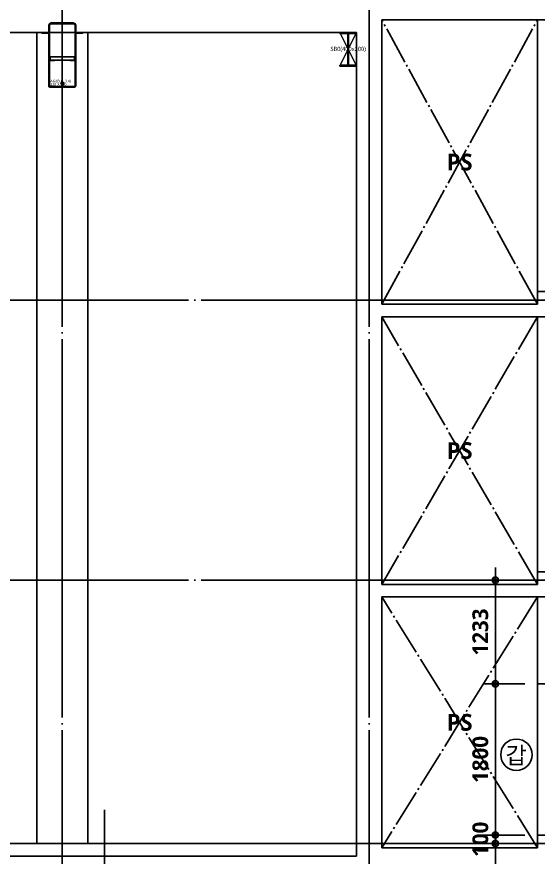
# Model space of a CAD drawing. Header units: millimetres. Extents: x 0 to 356400, y 0 to 68257.
# Drawn here: x 61684 to 67884, y 31537 to 41537 of the extents above; entities that cross this region are included whole.
import ezdxf
from ezdxf.enums import TextEntityAlignment as Align

# ---------------------------------------------------------------- set-up
doc = ezdxf.new("R2010")
doc.units = ezdxf.units.MM
doc.header["$LTSCALE"] = 75
doc.linetypes.add('CEN', pattern=[62, 60, -1, 0, -1])
doc.linetypes.add('STD_SHAFT', pattern=[7.3, 6, -0.5, 0.3, -0.5])
doc.layers.get('Defpoints').update_dxf_attribs({"color": 161})
for name, color, linetype in [('##좌굴방지', 6, 'Continuous'), ('A-ANNO-SYMB', 7, 'Continuous'), ('A-ANNO-TEXT1', 7, 'Continuous'), ('A-ANNO-TITL', 7, 'Continuous'), ('A-CEN', 1, 'CEN'), ('A-FIN-TYP1', 6, 'Continuous'), ('A-FLOR-OPEN-BELO', 6, 'STD_SHAFT'), ('A-SECT-ELEV', 8, 'Continuous'), ('A-ST-AXIS-CEN', 252, 'CEN'), ('A-ST-AXIS-DIM', 7, 'Continuous'), ('A-ST-CONC', 2, 'Continuous'), ('A-WALL-DRY1', 7, 'Continuous'), ('ELE3', 4, 'Continuous'), ('철골', 2, 'Continuous')]:
    doc.layers.add(name, color=color, linetype=linetype)
doc.layers.add('A-XXXX-NPLT', color=144, linetype='Continuous', lineweight=15, plot=False)
doc.layers.add('Defpoint', color=161, linetype='Continuous', plot=False)
doc.styles.add('2020음성 1차', font='NanumGothicBold.ttf')
doc.styles.add('SH_대대리576', font='')
doc.styles.add('SH_진천_나눔', font='NanumGothicBold.ttf')
doc.styles.get("Standard").update_dxf_attribs({"font": 'arial.ttf'})
doc.styles.add('맑은고딕', font='malgun.ttf')
doc.styles.get('SH_대대리576').set_extended_font_data('NanumGothic', bold=True)
doc.dimstyles.new('SHP 75 (in)', dxfattribs={"dimscale": 75, "dimtxt": 2.5, "dimasz": 1, "dimexe": 2, "dimexo": 2, "dimgap": 1, "dimtad": 1, "dimdec": 0, "dimzin": 0, "dimdsep": 46, "dimtxsty": 'SH_대대리576', "dimblk": 'DIMDOT', "dimblk1": 'NONE', "dimblk2": 'DIMDOT', "dimcen": 0.09, "dimclrd": 256, "dimclre": 256, "dimclrt": 3, "dimadec": 0, "dimazin": 1, "dimtfac": 1, "dimtdec": 0, "dimtix": 1, "dimtmove": 2, "dimatfit": 0, "dimldrblk": 'DIMDOT', "dimfxl": 1, "dimtfillclr": 3, "dimtolj": 1, "dimtzin": 0, "dimlwd": -1, "dimlwe": -1, "dimarcsym": 0})
pattern_1 = [(45, (-26621.6069, -1604.5902), (-0.25, 0.25), [])]

# ---------------------------------------------------------------- blocks, each defined once
blk = doc.blocks.new('DIMDOT')
at = {"color": 0}
blk.add_line((-2, 0), (2, 0), dxfattribs=at)
for radius in [0.5, 0.25]:
    blk.add_circle((0, 0), radius, dxfattribs=at)
blk = doc.blocks.new('*D1929')
at = {"layer": 'A-ST-AXIS-DIM'}
for p, q in [((67725, 31700), (67225, 31700)), ((67375, 31625), (67375, 29175)), ((67725, 29100), (67225, 29100))]:
    blk.add_line(p, q, dxfattribs=at)
at = {"layer": 'Defpoints', "color": 0}
for p in [(67875, 31700), (67375, 29100), (67875, 29100)]:
    blk.add_point(p, dxfattribs=at)
at = {"layer": 'A-ST-AXIS-DIM', "linetype": 'ByBlock', "xscale": 75, "yscale": 75, "zscale": 75}
for p, rotation in [((67375, 31700), 90), ((67375, 29100), 270)]:
    blk.add_blockref('DIMDOT', p, dxfattribs=dict(at, rotation=rotation))
at = {"layer": 'A-ST-AXIS-DIM', "color": 3, "insert": (67196.5, 30400), "char_height": 187.5, "attachment_point": 5, "rotation": 90, "style": 'SH_대대리576'}
blk.add_mtext('\\A1;2600', dxfattribs=at)
blk = doc.blocks.new('_None')
blk = doc.blocks.new('*D7285')
at = {"layer": 'A-ST-AXIS-DIM'}
for p, q in [((67375, 31875), (67375, 31950)), ((67725, 31800), (67225, 31800)), ((67375, 31700), (67375, 31800)), ((67725, 31700), (67225, 31700)), ((67375, 31625), (67375, 31550))]:
    blk.add_line(p, q, dxfattribs=at)
at = {"layer": 'Defpoints', "color": 0}
for p in [(67375, 31800), (67875, 31800), (67875, 31700)]:
    blk.add_point(p, dxfattribs=at)
at = {"layer": 'A-ST-AXIS-DIM', "linetype": 'ByBlock', "xscale": 75, "yscale": 75, "zscale": 75}
for p, rotation in [((67375, 31800), 270), ((67375, 31700), 90)]:
    blk.add_blockref('DIMDOT', p, dxfattribs=dict(at, rotation=rotation))
at = {"layer": 'A-ST-AXIS-DIM', "color": 3, "insert": (67197.2, 31750), "char_height": 187.5, "attachment_point": 5, "rotation": 90, "style": 'SH_대대리576'}
blk.add_mtext('\\A1;100', dxfattribs=at)
blk = doc.blocks.new('*D7286')
at = {"layer": 'A-ST-AXIS-DIM'}
for p, q in [((67725, 33600), (67225, 33600)), ((67375, 33525), (67375, 31875)), ((67725, 31800), (67225, 31800))]:
    blk.add_line(p, q, dxfattribs=at)
at = {"layer": 'Defpoints', "color": 0}
for p in [(67875, 33600), (67375, 31800), (67875, 31800)]:
    blk.add_point(p, dxfattribs=at)
at = {"layer": 'A-ST-AXIS-DIM', "linetype": 'ByBlock', "xscale": 75, "yscale": 75, "zscale": 75}
for p, rotation in [((67375, 33600), 90), ((67375, 31800), 270)]:
    blk.add_blockref('DIMDOT', p, dxfattribs=dict(at, rotation=rotation))
at = {"layer": 'A-ST-AXIS-DIM', "color": 3, "insert": (67196.5, 32700), "char_height": 187.5, "attachment_point": 5, "rotation": 90, "style": 'SH_대대리576'}
blk.add_mtext('\\A1;1800', dxfattribs=at)
blk = doc.blocks.new('*D7287')
at = {"layer": 'A-ST-AXIS-DIM'}
for p, q in [((67725, 34833.3), (67225, 34833.3)), ((67375, 33675), (67375, 34758.3)), ((67725, 33600), (67225, 33600))]:
    blk.add_line(p, q, dxfattribs=at)
at = {"layer": 'Defpoints', "color": 0}
for p in [(67375, 34833.3), (67875, 34833.3), (67875, 33600)]:
    blk.add_point(p, dxfattribs=at)
at = {"layer": 'A-ST-AXIS-DIM', "linetype": 'ByBlock', "xscale": 75, "yscale": 75, "zscale": 75}
for p, rotation in [((67375, 34833.3), 90), ((67375, 33600), 270)]:
    blk.add_blockref('DIMDOT', p, dxfattribs=dict(at, rotation=rotation))
at = {"layer": 'A-ST-AXIS-DIM', "color": 3, "insert": (67196.5, 34216.7), "char_height": 187.5, "attachment_point": 5, "rotation": 90, "style": 'SH_대대리576'}
blk.add_mtext('\\A1;1233', dxfattribs=at)
blk = doc.blocks.new('갑종 TEXT100')
at = {"layer": 'A-ANNO-SYMB'}
blk.add_circle((0, 0), 280, dxfattribs=at)
at = {"layer": 'A-ANNO-TITL', "style": '2020음성 1차'}
blk.add_text('갑 ', height=300, dxfattribs=at).set_placement((46, -10), align=Align.MIDDLE_CENTER)
blk = doc.blocks.new('G$CC67454FE')
at = {"layer": 'A-XXXX-NPLT'}
for p, q in [((106.4, 400), (306.4, 0)), ((106.4, 0), (306.4, 400))]:
    blk.add_line(p, q, dxfattribs=at)
at = {"layer": '철골', "ltscale": 3}
for p, q in [((106.4, 400), (306.4, 400)), ((106.4, 400), (106.4, 387)), ((306.4, 400), (306.4, 387)), ((202.4, 387), (106.4, 387)), ((202.4, 13), (202.4, 387)), ((210.4, 13), (210.4, 387)), ((210.4, 387), (306.4, 387)), ((202.4, 13), (106.4, 13)), ((106.4, 0), (106.4, 13)), ((106.4, 0), (306.4, 0)), ((306.4, 13), (210.4, 13)), ((306.4, 0), (306.4, 13))]:
    blk.add_line(p, q, dxfattribs=at)
at = {"layer": 'A-XXXX-NPLT', "style": '맑은고딕'}
blk.add_text('SB0(400x200)', height=50, dxfattribs=at).set_placement((206.4, 200), align=Align.MIDDLE)
blk = doc.blocks.new('G$C802A568B')
h = blk.add_hatch()
h.set_pattern_fill('ANSI31', color=252, scale=0.1, angle=45, style=0)
h.set_pattern_definition(pattern_1)
h.paths.add_polyline_path([(219, 760), (269, 760), (269, 754), (219, 754)])
h = blk.add_hatch()
h.set_pattern_fill('ANSI31', color=252, scale=0.1, angle=45, style=0)
h.set_pattern_definition(pattern_1)
h.paths.add_polyline_path([(84, 645.4), (84, 695.4), (90, 695.4), (90, 645.4)])
h = blk.add_hatch()
h.set_pattern_fill('ANSI31', color=252, scale=0.1, angle=45, style=0)
h.set_pattern_definition(pattern_1)
h.paths.add_polyline_path([(404, 645.4), (404, 695.4), (398, 695.4), (398, 645.4)])
at = {"layer": '##좌굴방지'}
for points in [[(398, 322), (90, 322), (90, 316), (150, 316), (150, 322)], [(98, 322), (98, 362), (390, 362), (390, 322)], [(398, 322), (398, 316), (338, 316), (338, 322)]]:
    blk.add_lwpolyline(points, dxfattribs=at)
at = {"color": 2, "linetype": 'Continuous'}
for p, q in [((84, 645.4), (84, 739)), ((90, 645.4), (90, 739)), ((105, 760), (383, 760)), ((105, 754), (383, 754)), ((398, 645.4), (398, 739)), ((404, 645.4), (404, 739)), ((84, 645.4), (90, 645.4)), ((404, 645.4), (398, 645.4))]:
    blk.add_line(p, q, dxfattribs=at)
at = {"color": 3, "linetype": 'Continuous'}
for p, q in [((109, 760), (109, 766)), ((109, 766), (379, 766)), ((109, 760), (379, 760)), ((379, 760), (379, 766))]:
    blk.add_line(p, q, dxfattribs=at)
at = {"color": 7, "linetype": 'Continuous'}
for p, q in [((84, 625), (84, 515)), ((404, 625), (404, 515))]:
    blk.add_line(p, q, dxfattribs=at)
at = {"color": 2, "linetype": 'Continuous'}
for points in [[(225.7, 53.9), (231.3, 56), (242.9, 24.2, -0.520567), (226, 0), (102, 0, -0.414214), (84, 18), (84, 630, 0.413373), (70, 644), (0, 644), (0, 650), (70, 650, -0.413938), (90, 630), (90, 18, 0.414214), (102, 6), (226, 6, 0.520567), (237.3, 22.1)], [(262.3, 53.9), (256.7, 56), (245.1, 24.2, 0.520567), (262, 0), (386, 0, 0.414214), (404, 18), (404, 630, -0.413373), (418, 644), (488, 644), (488, 650), (418, 650, 0.413938), (398, 630), (398, 18, -0.414214), (386, 6), (262, 6, -0.520567), (250.7, 22.1)]]:
    blk.add_lwpolyline(points, format="xyb", close=True, dxfattribs=at)
for centre, radius, start, end in [((105, 739), 21, 90, 180), ((105, 739), 15, 90, 180), ((383, 739), 21, 0, 90), ((383, 739), 15, 0, 90)]:
    blk.add_arc(centre, radius, start, end, dxfattribs=at)
at = {"layer": 'Defpoint', "linetype": 'Continuous'}
for s, p in [('AG1B (1,3,4)', (102, 73)), ('320 X 850', (102, 33))]:
    blk.add_text(s, height=30, dxfattribs=at).set_placement(p, align=Align.MIDDLE_LEFT)

msp = doc.modelspace()

# ---------------------------------------------------------------- linework, layer by layer
at = {"layer": 'A-CEN'}
for p, q in [((65875, 56300), (65875, 9200)), ((59225, 38166.7), (77125, 38166.7)), ((59225, 34833.3), (77127.5, 34833.3)), ((62725, 32100), (62725, 9200)), ((59225, 31700), (77125, 31700))]:
    msp.add_line(p, q, dxfattribs=at)
at = {"layer": 'A-FIN-TYP1'}
msp.add_line((65725, 31700), (59825, 31700), dxfattribs=at)
at = {"layer": 'A-FLOR-OPEN-BELO'}
for p, q in [((66025, 38116.7), (67875, 41500)), ((67875, 37966.7), (66025, 34783.3)), ((67875, 34783.3), (66025, 37966.7)), ((67875, 31650), (66025, 34633.3)), ((67875, 34633.3), (66025, 31650))]:
    msp.add_line(p, q, dxfattribs=at)
msp.add_lwpolyline([(67875, 38116.7), (66025, 41500)], dxfattribs=at)
at = {"layer": 'A-SECT-ELEV'}
msp.add_lwpolyline([(67875, 31800), (67875, 33600)], dxfattribs=at)
at = {"layer": 'A-ST-AXIS-CEN'}
msp.add_line((62225, 56300), (62225, 9200), dxfattribs=at)
at = {"layer": 'A-ST-CONC'}
for p, q in [((66025, 41500), (69895, 41500)), ((65725, 41350), (59825, 41350)), ((65725, 41350), (65725, 31550)), ((70039.7, 37966.7), (66025, 37966.7)), ((70309.2, 34633.3), (66025, 34633.3)), ((65725, 31550), (59825, 31550))]:
    msp.add_line(p, q, dxfattribs=at)
for points in [[(66025, 38116.7), (66025, 41500)], [(67875, 38116.7), (67875, 38266.7), (68075, 38266.7), (68075, 38116.7)], [(67875, 38116.7), (66025, 38116.7)], [(66025, 34783.3), (66025, 37966.7)], [(67875, 34783.3), (67875, 34933.3), (68075, 34933.3), (68075, 34783.3)], [(67875, 34783.3), (66025, 34783.3)], [(67875, 31650), (66025, 31650), (66025, 34633.3)], [(67875, 31650), (67875, 31800), (68075, 31800), (68075, 31650)]]:
    msp.add_lwpolyline(points, dxfattribs=at)
at = {"layer": 'A-WALL-DRY1'}
for p, q in [((67875, 41500), (67875, 38116.7)), ((67875, 37966.7), (67875, 34783.3)), ((67875, 34633.3), (67875, 33600)), ((67875, 33600), (68075, 33600))]:
    msp.add_line(p, q, dxfattribs=at)
at = {"layer": 'ELE3'}
for p, q in [((61921, 41350), (61921, 31700)), ((62529, 41350), (62529, 31700))]:
    msp.add_line(p, q, dxfattribs=at)

# ---------------------------------------------------------------- block references
for name, p in [('G$C802A568B', (61981, 40700)), ('G$CC67454FE', (65418.6, 40950))]:
    msp.add_blockref(name, p)
at = {"xscale": 0.6666666666666666, "yscale": 0.6666666666666666, "zscale": 0.6666666666666666}
msp.add_blockref('갑종 TEXT100', (67625, 32756.1), dxfattribs=at)

# ---------------------------------------------------------------- texts
at = {"layer": 'A-ANNO-TEXT1', "style": 'SH_진천_나눔'}
for p in [(66950, 39808.3), (66950, 36375), (66950, 33141.7)]:
    msp.add_text('PS', height=200, dxfattribs=at).set_placement(p, align=Align.MIDDLE_CENTER)

# ---------------------------------------------------------------- dimensions: what is measured, and where the dimension line sits
at = {"layer": 'A-ST-AXIS-DIM'}
for base, p1, p2, angle, picture, middle in [((67375, 34833.3), (67875, 33600), (67875, 34833.3), 270, '*D7287', (67196.5, 34216.7)), ((67375, 31800), (67875, 33600), (67875, 31800), 90, '*D7286', (67196.5, 32700)), ((67375, 31800), (67875, 31700), (67875, 31800), 270, '*D7285', (67197.2, 31750)), ((67375, 29100), (67875, 31700), (67875, 29100), 90, '*D1929', (67196.5, 30400))]:
    dim = msp.add_linear_dim(base=base, p1=p1, p2=p2, angle=angle, dimstyle='SHP 75 (in)', override={"dimtxsty": 'SH_대대리576', "dimldrblk": 'DIMDOT'}, dxfattribs=at)
    dim.commit()
    dim.dimension.update_dxf_attribs({"geometry": picture, "text_midpoint": middle})

doc.saveas('drawing.dxf')
